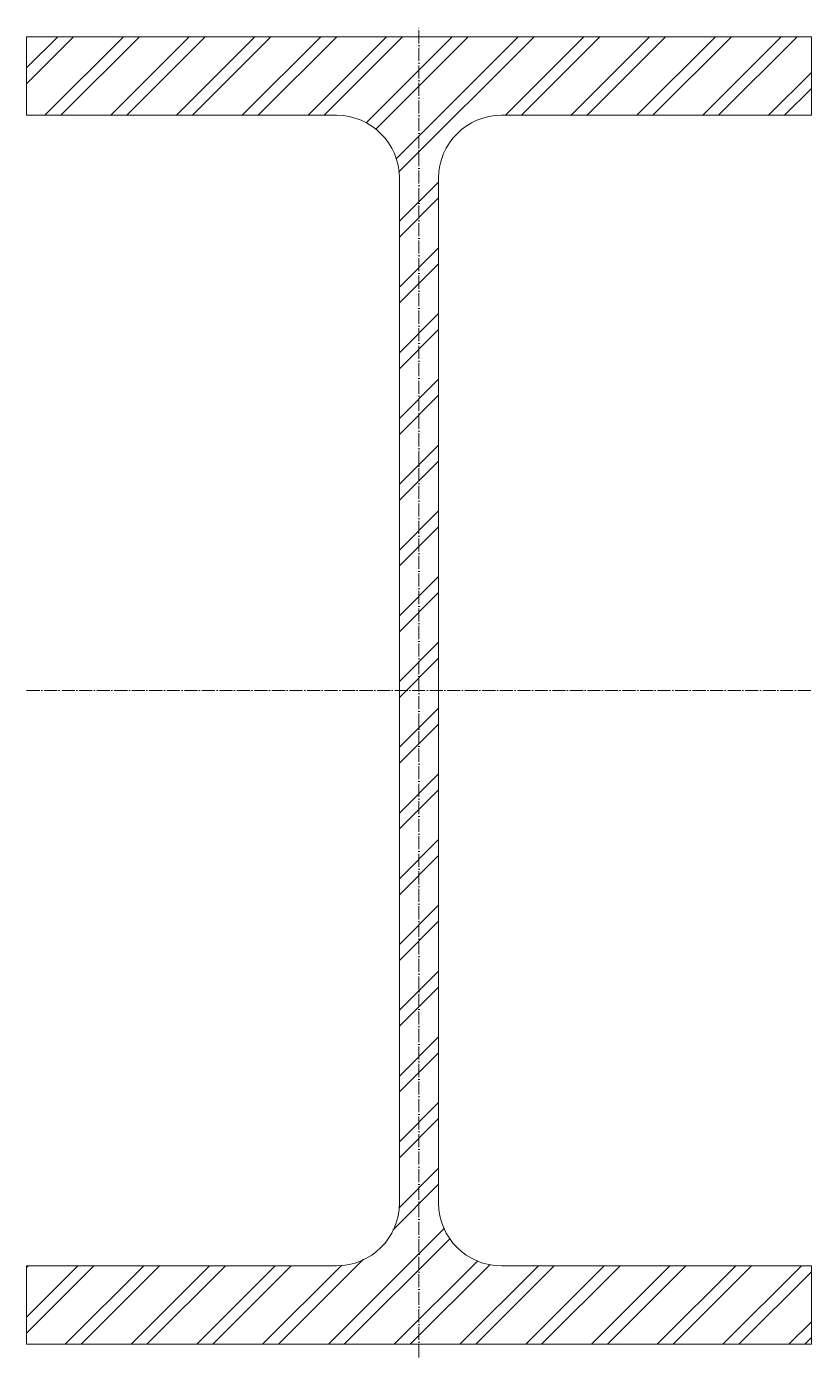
# Model space of a CAD drawing. Header units: metres. Extents: x -150 to 150, y -255 to 254.
import ezdxf

# ---------------------------------------------------------------- set-up
doc = ezdxf.new("R2010")
doc.units = ezdxf.units.M
doc.linetypes.add('MV_hartlijn_staal', pattern=[6.6, 5, -0.8, 0, -0.8])
doc.layers.add('A-DETL-GENF', color=92, linetype='Continuous', lineweight=18)

# ---------------------------------------------------------------- blocks, each defined once
blk = doc.blocks.new('28 Staalprofielen DIN_DIE_DILl 2d - DIN50-4447768-00_0 Basismaterialen')
at = {"layer": 'A-DETL-GENF', "lineweight": 13}
h = blk.add_hatch(dxfattribs=at)
h.set_pattern_fill('FP_548', color=256, style=0, pattern_type=2)
h.set_pattern_definition([(225, (-310.222, 172.392), (12.57236, -12.57236), []), (225, (-310.222, 153.342), (12.57236, -12.57236), [])])
h.paths.add_polyline_path([(-150, 250), (-150, 220), (-31.5, 220), (-25.29, 219.18), (-19.5, 216.78), (-14.53, 212.97), (-10.72, 208), (-8.32, 202.21), (-7.5, 196), (-7.5, -196), (-8.32, -202.21), (-10.72, -208), (-14.53, -212.97), (-19.5, -216.78), (-25.29, -219.18), (-31.5, -220), (-150, -220), (-150, -250), (150, -250), (150, -220), (31.5, -220), (25.29, -219.18), (19.5, -216.78), (14.53, -212.97), (10.72, -208), (8.32, -202.21), (7.5, -196), (7.5, 196), (8.32, 202.21), (10.72, 208), (14.53, 212.97), (19.5, 216.78), (25.29, 219.18), (31.5, 220), (150, 220), (150, 250), (-1.65, 250)])
at = {"layer": 'A-DETL-GENF'}
for p, q in [((150, 250), (-150, 250)), ((-150, 250), (-150, 220)), ((150, 250), (-150, 250)), ((-150, 250), (-150, 220)), ((150, 220), (150, 250)), ((150, 250), (150, 220)), ((-150, 220), (-31.5, 220)), ((-150, 220), (-31.5, 220)), ((31.5, 220), (150, 220)), ((150, 220), (31.5, 220)), ((-7.5, 196), (-7.5, -196)), ((-7.5, -196), (-7.5, 196)), ((7.5, -196), (7.5, 196)), ((7.5, -196), (7.5, 196)), ((-31.5, -220), (-150, -220)), ((-150, -220), (-150, -250)), ((-150, -250), (-150, -220)), ((-150, -220), (-31.5, -220)), ((150, -220), (31.5, -220)), ((150, -220), (31.5, -220)), ((150, -250), (150, -220)), ((150, -250), (150, -220)), ((-150, -250), (150, -250)), ((150, -250), (-150, -250))]:
    blk.add_line(p, q, dxfattribs=at)
at = {"layer": 'A-DETL-GENF', "linetype": 'MV_hartlijn_staal', "lineweight": 13}
for p, q in [((0, -255), (0, 253.92)), ((-150, 0), (150, 0))]:
    blk.add_line(p, q, dxfattribs=at)
at = {"layer": 'A-DETL-GENF'}
for centre, start, end in [((-31.5, 196), 360, 90), ((-31.5, 196), 360, 90), ((31.5, 196), 90, 180), ((31.5, 196), 90, 180), ((-31.5, -196), 270, 360), ((-31.5, -196), 270, 0), ((31.5, -196), 180, 270), ((31.5, -196), 180, 270)]:
    blk.add_arc(centre, 24, start, end, dxfattribs=at)

msp = doc.modelspace()

# ---------------------------------------------------------------- block references
msp.add_blockref('28 Staalprofielen DIN_DIE_DILl 2d - DIN50-4447768-00_0 Basismaterialen', (0, 0))

doc.saveas('drawing.dxf')
